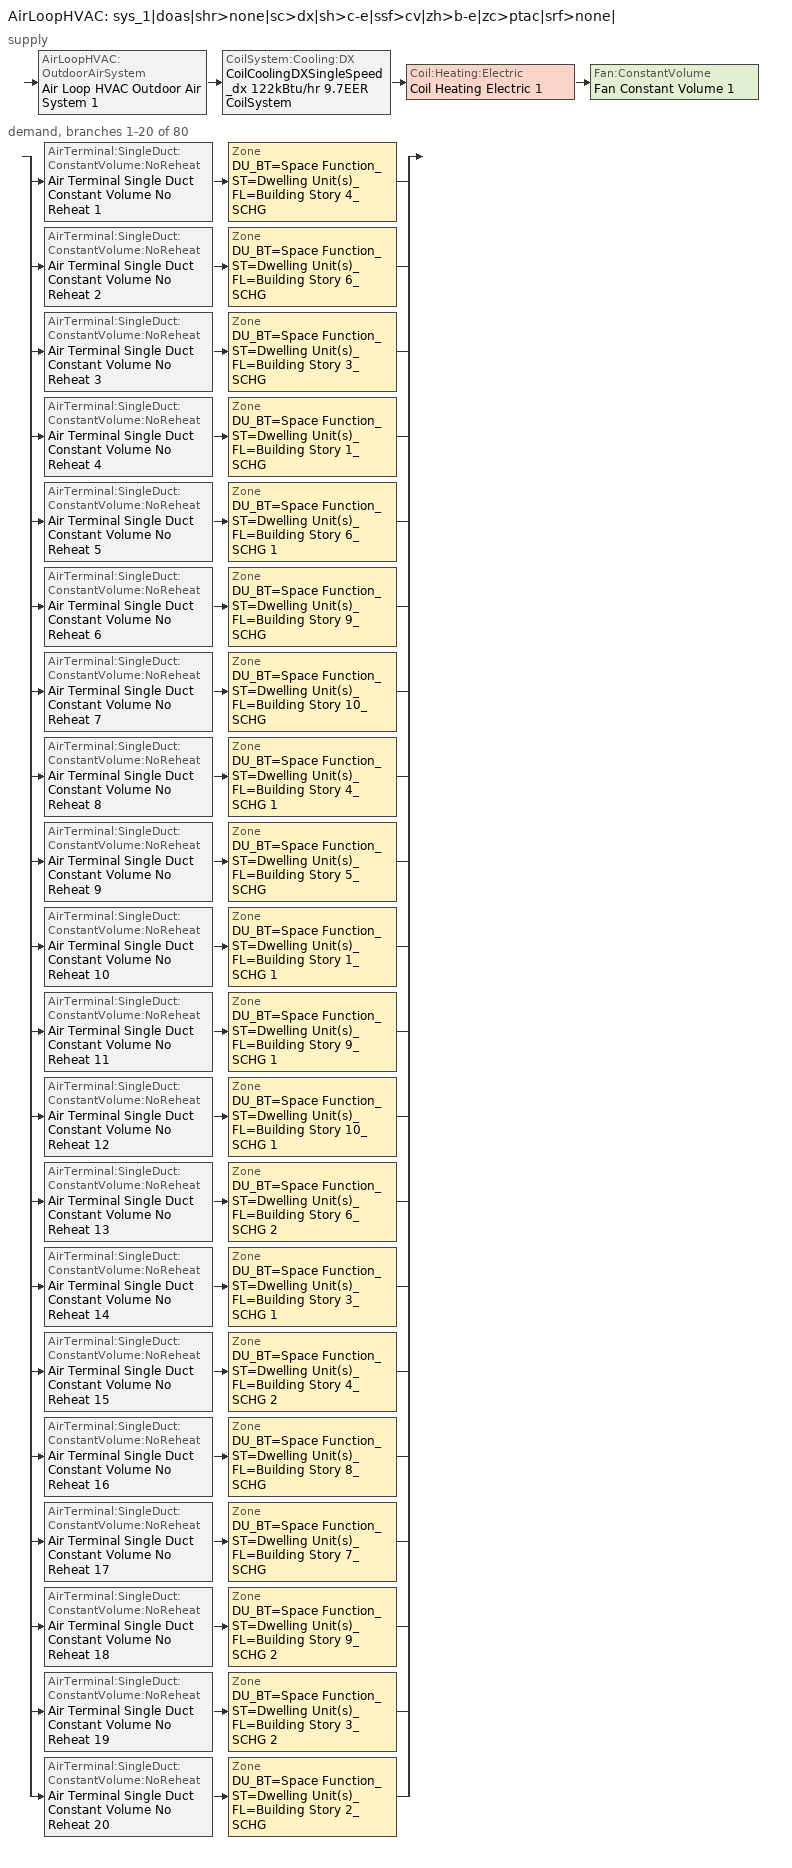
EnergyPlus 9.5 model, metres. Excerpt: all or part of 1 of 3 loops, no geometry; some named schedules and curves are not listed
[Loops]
AirLoopHVAC 'sys_1|doas|shr>none|sc>dx|sh>c-e|ssf>cv|zh>b-e|zc>ptac|srf>none|'
 supply: AirLoopHVAC:OutdoorAirSystem 'Air Loop HVAC Outdoor Air System 1' > CoilSystem:Cooling:DX 'CoilCoolingDXSingleSpeed_dx 122kBtu/hr 9.7EER CoilSystem' > Coil:Heating:Electric 'Coil Heating Electric 1' > Fan:ConstantVolume 'Fan Constant Volume 1'
 demand, branches 1-20 of 80: split
  | AirTerminal:SingleDuct:ConstantVolume:NoReheat 'Air Terminal Single Duct Constant Volume No Reheat 1' > Zone 'DU_BT=Space Function_ST=Dwelling Unit(s)_FL=Building Story 4_SCHG'
  | AirTerminal:SingleDuct:ConstantVolume:NoReheat 'Air Terminal Single Duct Constant Volume No Reheat 2' > Zone 'DU_BT=Space Function_ST=Dwelling Unit(s)_FL=Building Story 6_SCHG'
  | AirTerminal:SingleDuct:ConstantVolume:NoReheat 'Air Terminal Single Duct Constant Volume No Reheat 3' > Zone 'DU_BT=Space Function_ST=Dwelling Unit(s)_FL=Building Story 3_SCHG'
  | AirTerminal:SingleDuct:ConstantVolume:NoReheat 'Air Terminal Single Duct Constant Volume No Reheat 4' > Zone 'DU_BT=Space Function_ST=Dwelling Unit(s)_FL=Building Story 1_SCHG'
  | AirTerminal:SingleDuct:ConstantVolume:NoReheat 'Air Terminal Single Duct Constant Volume No Reheat 5' > Zone 'DU_BT=Space Function_ST=Dwelling Unit(s)_FL=Building Story 6_SCHG 1'
  | AirTerminal:SingleDuct:ConstantVolume:NoReheat 'Air Terminal Single Duct Constant Volume No Reheat 6' > Zone 'DU_BT=Space Function_ST=Dwelling Unit(s)_FL=Building Story 9_SCHG'
  | AirTerminal:SingleDuct:ConstantVolume:NoReheat 'Air Terminal Single Duct Constant Volume No Reheat 7' > Zone 'DU_BT=Space Function_ST=Dwelling Unit(s)_FL=Building Story 10_SCHG'
  | AirTerminal:SingleDuct:ConstantVolume:NoReheat 'Air Terminal Single Duct Constant Volume No Reheat 8' > Zone 'DU_BT=Space Function_ST=Dwelling Unit(s)_FL=Building Story 4_SCHG 1'
  | AirTerminal:SingleDuct:ConstantVolume:NoReheat 'Air Terminal Single Duct Constant Volume No Reheat 9' > Zone 'DU_BT=Space Function_ST=Dwelling Unit(s)_FL=Building Story 5_SCHG'
  | AirTerminal:SingleDuct:ConstantVolume:NoReheat 'Air Terminal Single Duct Constant Volume No Reheat 10' > Zone 'DU_BT=Space Function_ST=Dwelling Unit(s)_FL=Building Story 1_SCHG 1'
  | AirTerminal:SingleDuct:ConstantVolume:NoReheat 'Air Terminal Single Duct Constant Volume No Reheat 11' > Zone 'DU_BT=Space Function_ST=Dwelling Unit(s)_FL=Building Story 9_SCHG 1'
  | AirTerminal:SingleDuct:ConstantVolume:NoReheat 'Air Terminal Single Duct Constant Volume No Reheat 12' > Zone 'DU_BT=Space Function_ST=Dwelling Unit(s)_FL=Building Story 10_SCHG 1'
  | AirTerminal:SingleDuct:ConstantVolume:NoReheat 'Air Terminal Single Duct Constant Volume No Reheat 13' > Zone 'DU_BT=Space Function_ST=Dwelling Unit(s)_FL=Building Story 6_SCHG 2'
  | AirTerminal:SingleDuct:ConstantVolume:NoReheat 'Air Terminal Single Duct Constant Volume No Reheat 14' > Zone 'DU_BT=Space Function_ST=Dwelling Unit(s)_FL=Building Story 3_SCHG 1'
  | AirTerminal:SingleDuct:ConstantVolume:NoReheat 'Air Terminal Single Duct Constant Volume No Reheat 15' > Zone 'DU_BT=Space Function_ST=Dwelling Unit(s)_FL=Building Story 4_SCHG 2'
  | AirTerminal:SingleDuct:ConstantVolume:NoReheat 'Air Terminal Single Duct Constant Volume No Reheat 16' > Zone 'DU_BT=Space Function_ST=Dwelling Unit(s)_FL=Building Story 8_SCHG'
  | AirTerminal:SingleDuct:ConstantVolume:NoReheat 'Air Terminal Single Duct Constant Volume No Reheat 17' > Zone 'DU_BT=Space Function_ST=Dwelling Unit(s)_FL=Building Story 7_SCHG'
  | AirTerminal:SingleDuct:ConstantVolume:NoReheat 'Air Terminal Single Duct Constant Volume No Reheat 18' > Zone 'DU_BT=Space Function_ST=Dwelling Unit(s)_FL=Building Story 9_SCHG 2'
  | AirTerminal:SingleDuct:ConstantVolume:NoReheat 'Air Terminal Single Duct Constant Volume No Reheat 19' > Zone 'DU_BT=Space Function_ST=Dwelling Unit(s)_FL=Building Story 3_SCHG 2'
  | AirTerminal:SingleDuct:ConstantVolume:NoReheat 'Air Terminal Single Duct Constant Volume No Reheat 20' > Zone 'DU_BT=Space Function_ST=Dwelling Unit(s)_FL=Building Story 2_SCHG'
[ZoneControl:Thermostat] Temperature Difference Between Cutout And Setpoint {deltaC}=0
Name | Zone or ZoneList | Control Type Schedule | Control 1
DU_BT=Space Function_ST=Dwelling Unit(s)_FL=Building Story 10_SCHG Thermostat | DU_BT=Space Function_ST=Dwelling Unit(s)_FL=Building Story 10_SCHG | DU_BT=Space Function_ST=Dwelling Unit(s)_FL=Building Story 10_SCHG Thermostat Schedule | Space Function Dwelling Unit(s) Thermostat 165
DU_BT=Space Function_ST=Dwelling Unit(s)_FL=Building Story 10_SCHG 1 Thermostat | DU_BT=Space Function_ST=Dwelling Unit(s)_FL=Building Story 10_SCHG 1 | DU_BT=Space Function_ST=Dwelling Unit(s)_FL=Building Story 10_SCHG 1 Thermostat Schedule | Space Function Dwelling Unit(s) Thermostat 170
DU_BT=Space Function_ST=Dwelling Unit(s)_FL=Building Story 1_SCHG Thermostat | DU_BT=Space Function_ST=Dwelling Unit(s)_FL=Building Story 1_SCHG | DU_BT=Space Function_ST=Dwelling Unit(s)_FL=Building Story 1_SCHG Thermostat Schedule | Space Function Dwelling Unit(s) Thermostat 162
DU_BT=Space Function_ST=Dwelling Unit(s)_FL=Building Story 1_SCHG 1 Thermostat | DU_BT=Space Function_ST=Dwelling Unit(s)_FL=Building Story 1_SCHG 1 | DU_BT=Space Function_ST=Dwelling Unit(s)_FL=Building Story 1_SCHG 1 Thermostat Schedule | Space Function Dwelling Unit(s) Thermostat 168
DU_BT=Space Function_ST=Dwelling Unit(s)_FL=Building Story 2_SCHG Thermostat | DU_BT=Space Function_ST=Dwelling Unit(s)_FL=Building Story 2_SCHG | DU_BT=Space Function_ST=Dwelling Unit(s)_FL=Building Story 2_SCHG Thermostat Schedule | Space Function Dwelling Unit(s) Thermostat 178
DU_BT=Space Function_ST=Dwelling Unit(s)_FL=Building Story 3_SCHG Thermostat | DU_BT=Space Function_ST=Dwelling Unit(s)_FL=Building Story 3_SCHG | DU_BT=Space Function_ST=Dwelling Unit(s)_FL=Building Story 3_SCHG Thermostat Schedule | Space Function Dwelling Unit(s) Thermostat 161
DU_BT=Space Function_ST=Dwelling Unit(s)_FL=Building Story 3_SCHG 1 Thermostat | DU_BT=Space Function_ST=Dwelling Unit(s)_FL=Building Story 3_SCHG 1 | DU_BT=Space Function_ST=Dwelling Unit(s)_FL=Building Story 3_SCHG 1 Thermostat Schedule | Space Function Dwelling Unit(s) Thermostat 172
DU_BT=Space Function_ST=Dwelling Unit(s)_FL=Building Story 3_SCHG 2 Thermostat | DU_BT=Space Function_ST=Dwelling Unit(s)_FL=Building Story 3_SCHG 2 | DU_BT=Space Function_ST=Dwelling Unit(s)_FL=Building Story 3_SCHG 2 Thermostat Schedule | Space Function Dwelling Unit(s) Thermostat 177
DU_BT=Space Function_ST=Dwelling Unit(s)_FL=Building Story 4_SCHG Thermostat | DU_BT=Space Function_ST=Dwelling Unit(s)_FL=Building Story 4_SCHG | DU_BT=Space Function_ST=Dwelling Unit(s)_FL=Building Story 4_SCHG Thermostat Schedule | Space Function Dwelling Unit(s) Thermostat 159
DU_BT=Space Function_ST=Dwelling Unit(s)_FL=Building Story 4_SCHG 1 Thermostat | DU_BT=Space Function_ST=Dwelling Unit(s)_FL=Building Story 4_SCHG 1 | DU_BT=Space Function_ST=Dwelling Unit(s)_FL=Building Story 4_SCHG 1 Thermostat Schedule | Space Function Dwelling Unit(s) Thermostat 166
DU_BT=Space Function_ST=Dwelling Unit(s)_FL=Building Story 4_SCHG 2 Thermostat | DU_BT=Space Function_ST=Dwelling Unit(s)_FL=Building Story 4_SCHG 2 | DU_BT=Space Function_ST=Dwelling Unit(s)_FL=Building Story 4_SCHG 2 Thermostat Schedule | Space Function Dwelling Unit(s) Thermostat 173
DU_BT=Space Function_ST=Dwelling Unit(s)_FL=Building Story 5_SCHG Thermostat | DU_BT=Space Function_ST=Dwelling Unit(s)_FL=Building Story 5_SCHG | DU_BT=Space Function_ST=Dwelling Unit(s)_FL=Building Story 5_SCHG Thermostat Schedule | Space Function Dwelling Unit(s) Thermostat 167
DU_BT=Space Function_ST=Dwelling Unit(s)_FL=Building Story 6_SCHG Thermostat | DU_BT=Space Function_ST=Dwelling Unit(s)_FL=Building Story 6_SCHG | DU_BT=Space Function_ST=Dwelling Unit(s)_FL=Building Story 6_SCHG Thermostat Schedule | Space Function Dwelling Unit(s) Thermostat 160
DU_BT=Space Function_ST=Dwelling Unit(s)_FL=Building Story 6_SCHG 1 Thermostat | DU_BT=Space Function_ST=Dwelling Unit(s)_FL=Building Story 6_SCHG 1 | DU_BT=Space Function_ST=Dwelling Unit(s)_FL=Building Story 6_SCHG 1 Thermostat Schedule | Space Function Dwelling Unit(s) Thermostat 163
DU_BT=Space Function_ST=Dwelling Unit(s)_FL=Building Story 6_SCHG 2 Thermostat | DU_BT=Space Function_ST=Dwelling Unit(s)_FL=Building Story 6_SCHG 2 | DU_BT=Space Function_ST=Dwelling Unit(s)_FL=Building Story 6_SCHG 2 Thermostat Schedule | Space Function Dwelling Unit(s) Thermostat 171
DU_BT=Space Function_ST=Dwelling Unit(s)_FL=Building Story 7_SCHG Thermostat | DU_BT=Space Function_ST=Dwelling Unit(s)_FL=Building Story 7_SCHG | DU_BT=Space Function_ST=Dwelling Unit(s)_FL=Building Story 7_SCHG Thermostat Schedule | Space Function Dwelling Unit(s) Thermostat 175
DU_BT=Space Function_ST=Dwelling Unit(s)_FL=Building Story 8_SCHG Thermostat | DU_BT=Space Function_ST=Dwelling Unit(s)_FL=Building Story 8_SCHG | DU_BT=Space Function_ST=Dwelling Unit(s)_FL=Building Story 8_SCHG Thermostat Schedule | Space Function Dwelling Unit(s) Thermostat 174
DU_BT=Space Function_ST=Dwelling Unit(s)_FL=Building Story 9_SCHG Thermostat | DU_BT=Space Function_ST=Dwelling Unit(s)_FL=Building Story 9_SCHG | DU_BT=Space Function_ST=Dwelling Unit(s)_FL=Building Story 9_SCHG Thermostat Schedule | Space Function Dwelling Unit(s) Thermostat 164
DU_BT=Space Function_ST=Dwelling Unit(s)_FL=Building Story 9_SCHG 1 Thermostat | DU_BT=Space Function_ST=Dwelling Unit(s)_FL=Building Story 9_SCHG 1 | DU_BT=Space Function_ST=Dwelling Unit(s)_FL=Building Story 9_SCHG 1 Thermostat Schedule | Space Function Dwelling Unit(s) Thermostat 169
DU_BT=Space Function_ST=Dwelling Unit(s)_FL=Building Story 9_SCHG 2 Thermostat | DU_BT=Space Function_ST=Dwelling Unit(s)_FL=Building Story 9_SCHG 2 | DU_BT=Space Function_ST=Dwelling Unit(s)_FL=Building Story 9_SCHG 2 Thermostat Schedule | Space Function Dwelling Unit(s) Thermostat 176
[ThermostatSetpoint:DualSetpoint] Heating Setpoint Temperature Schedule=NECB-G-Thermostat Setpoint-Heating; Cooling Setpoint Temperature Schedule=NECB-G-Thermostat Setpoint-Cooling
Space Function Dwelling Unit(s) Thermostat 165; Space Function Dwelling Unit(s) Thermostat 170; Space Function Dwelling Unit(s) Thermostat 162; Space Function Dwelling Unit(s) Thermostat 168; Space Function Dwelling Unit(s) Thermostat 178; Space Function Dwelling Unit(s) Thermostat 161; Space Function Dwelling Unit(s) Thermostat 172; Space Function Dwelling Unit(s) Thermostat 177; Space Function Dwelling Unit(s) Thermostat 159; Space Function Dwelling Unit(s) Thermostat 166; Space Function Dwelling Unit(s) Thermostat 173; Space Function Dwelling Unit(s) Thermostat 167; Space Function Dwelling Unit(s) Thermostat 160; Space Function Dwelling Unit(s) Thermostat 163; Space Function Dwelling Unit(s) Thermostat 171; Space Function Dwelling Unit(s) Thermostat 175; Space Function Dwelling Unit(s) Thermostat 174; Space Function Dwelling Unit(s) Thermostat 164; Space Function Dwelling Unit(s) Thermostat 169; Space Function Dwelling Unit(s) Thermostat 176
[ZoneHVAC:PackagedTerminalAirConditioner] Availability Schedule=Always On Discrete; Cooling Supply Air Flow Rate {m3/s}=Autosize; Heating Supply Air Flow Rate {m3/s}=Autosize; No Load Supply Air Flow Rate {m3/s}=Autosize; Cooling Outdoor Air Flow Rate {m3/s}=1e-05; Heating Outdoor Air Flow Rate {m3/s}=1e-05; No Load Outdoor Air Flow Rate {m3/s}=1e-05; Fan Placement=DrawThrough
Name | Supply Air Fan | Heating Coil | Cooling Coil
DU_BT=Space Function_ST=Dwelling Unit(s)_FL=Building Story 10_SCHG PTAC | Fan Constant Volume 8 | Coil Heating Electric 8 | Coil Cooling DX Single Speed 7 23kBtu/hr 9.3EER
DU_BT=Space Function_ST=Dwelling Unit(s)_FL=Building Story 10_SCHG 1 PTAC | Fan Constant Volume 13 | Coil Heating Electric 13 | Coil Cooling DX Single Speed 12 21kBtu/hr 9.3EER
DU_BT=Space Function_ST=Dwelling Unit(s)_FL=Building Story 1_SCHG PTAC | Fan Constant Volume 5 | Coil Heating Electric 5 | Coil Cooling DX Single Speed 4 7kBtu/hr 11.0EER
DU_BT=Space Function_ST=Dwelling Unit(s)_FL=Building Story 1_SCHG 1 PTAC | Fan Constant Volume 11 | Coil Heating Electric 11 | Coil Cooling DX Single Speed 10 6kBtu/hr 11.0EER
DU_BT=Space Function_ST=Dwelling Unit(s)_FL=Building Story 2_SCHG PTAC | Fan Constant Volume 21 | Coil Heating Electric 21 | Coil Cooling DX Single Speed 20 6kBtu/hr 11.0EER
DU_BT=Space Function_ST=Dwelling Unit(s)_FL=Building Story 3_SCHG PTAC | Fan Constant Volume 4 | Coil Heating Electric 4 | Coil Cooling DX Single Speed 3 17kBtu/hr 9.3EER
DU_BT=Space Function_ST=Dwelling Unit(s)_FL=Building Story 3_SCHG 1 PTAC | Fan Constant Volume 15 | Coil Heating Electric 15 | Coil Cooling DX Single Speed 14 7kBtu/hr 11.0EER
DU_BT=Space Function_ST=Dwelling Unit(s)_FL=Building Story 3_SCHG 2 PTAC | Fan Constant Volume 20 | Coil Heating Electric 20 | Coil Cooling DX Single Speed 19 14kBtu/hr 9.4EER
DU_BT=Space Function_ST=Dwelling Unit(s)_FL=Building Story 4_SCHG PTAC | Fan Constant Volume 2 | Coil Heating Electric 2 | Coil Cooling DX Single Speed 1 16kBtu/hr 9.3EER
DU_BT=Space Function_ST=Dwelling Unit(s)_FL=Building Story 4_SCHG 1 PTAC | Fan Constant Volume 9 | Coil Heating Electric 9 | Coil Cooling DX Single Speed 8 7kBtu/hr 11.0EER
DU_BT=Space Function_ST=Dwelling Unit(s)_FL=Building Story 4_SCHG 2 PTAC | Fan Constant Volume 16 | Coil Heating Electric 16 | Coil Cooling DX Single Speed 15 12kBtu/hr 9.9EER
DU_BT=Space Function_ST=Dwelling Unit(s)_FL=Building Story 5_SCHG PTAC | Fan Constant Volume 10 | Coil Heating Electric 10 | Coil Cooling DX Single Speed 9 7kBtu/hr 11.0EER
DU_BT=Space Function_ST=Dwelling Unit(s)_FL=Building Story 6_SCHG PTAC | Fan Constant Volume 3 | Coil Heating Electric 3 | Coil Cooling DX Single Speed 2 17kBtu/hr 9.3EER
DU_BT=Space Function_ST=Dwelling Unit(s)_FL=Building Story 6_SCHG 1 PTAC | Fan Constant Volume 6 | Coil Heating Electric 6 | Coil Cooling DX Single Speed 5 15kBtu/hr 9.4EER
DU_BT=Space Function_ST=Dwelling Unit(s)_FL=Building Story 6_SCHG 2 PTAC | Fan Constant Volume 14 | Coil Heating Electric 14 | Coil Cooling DX Single Speed 13 12kBtu/hr 9.9EER
DU_BT=Space Function_ST=Dwelling Unit(s)_FL=Building Story 7_SCHG PTAC | Fan Constant Volume 18 | Coil Heating Electric 18 | Coil Cooling DX Single Speed 17 12kBtu/hr 9.9EER
DU_BT=Space Function_ST=Dwelling Unit(s)_FL=Building Story 8_SCHG PTAC | Fan Constant Volume 17 | Coil Heating Electric 17 | Coil Cooling DX Single Speed 16 7kBtu/hr 11.0EER
DU_BT=Space Function_ST=Dwelling Unit(s)_FL=Building Story 9_SCHG PTAC | Fan Constant Volume 7 | Coil Heating Electric 7 | Coil Cooling DX Single Speed 6 19kBtu/hr 9.3EER
DU_BT=Space Function_ST=Dwelling Unit(s)_FL=Building Story 9_SCHG 1 PTAC | Fan Constant Volume 12 | Coil Heating Electric 12 | Coil Cooling DX Single Speed 11 12kBtu/hr 9.8EER
DU_BT=Space Function_ST=Dwelling Unit(s)_FL=Building Story 9_SCHG 2 PTAC | Fan Constant Volume 19 | Coil Heating Electric 19 | Coil Cooling DX Single Speed 18 17kBtu/hr 9.3EER
[Fan:ConstantVolume] Fan Total Efficiency=0.39975; Pressure Rise {Pa}=640; Maximum Flow Rate {m3/s}=AutoSize; Motor Efficiency=0.615; Motor In Airstream Fraction=1
Name | Availability Schedule
Fan Constant Volume 8; Fan Constant Volume 13; Fan Constant Volume 5; Fan Constant Volume 11; Fan Constant Volume 21; Fan Constant Volume 4; Fan Constant Volume 15; Fan Constant Volume 20; Fan Constant Volume 2; Fan Constant Volume 9; Fan Constant Volume 16; Fan Constant Volume 10; Fan Constant Volume 3; Fan Constant Volume 6; Fan Constant Volume 14; Fan Constant Volume 18; Fan Constant Volume 17; Fan Constant Volume 7; Fan Constant Volume 12; Fan Constant Volume 19 | Always On Discrete
Fan Constant Volume 1 | sys_1|doas|shr>none|sc>dx|sh>c-e|ssf>cv|zh>b-e|zc>ptac|srf>none| Occ Sch
[Coil:Heating:Electric] Efficiency=1; Nominal Capacity {W}=Autosize
Name | Availability Schedule
Coil Heating Electric 8; Coil Heating Electric 13; Coil Heating Electric 5; Coil Heating Electric 11; Coil Heating Electric 21; Coil Heating Electric 4; Coil Heating Electric 15; Coil Heating Electric 20; Coil Heating Electric 2; Coil Heating Electric 9; Coil Heating Electric 16; Coil Heating Electric 10; Coil Heating Electric 3; Coil Heating Electric 6; Coil Heating Electric 14; Coil Heating Electric 18; Coil Heating Electric 17; Coil Heating Electric 7; Coil Heating Electric 12; Coil Heating Electric 19 | ON_OFF_ALWAYS_OFF
Coil Heating Electric 1 | Always On Discrete
[Coil:Cooling:DX:SingleSpeed] Availability Schedule=Always On Discrete; Gross Rated Total Cooling Capacity {W}=Autosize; Gross Rated Sensible Heat Ratio=Autosize; Rated Air Flow Rate {m3/s}=Autosize; Rated Evaporator Fan Power Per Volume Flow Rate {W/(m3/s)}=773.3; Total Cooling Capacity Function of Temperature Curve=DXCOOL-NECB2011-REF-CAPFT; Total Cooling Capacity Function of Flow Fraction Curve=DXCOOL-NECB2011-REF-CAPFFLOW; Energy Input Ratio Function of Temperature Curve=DXCOOL-NECB2011-REF-COOLEIRFT; Energy Input Ratio Function of Flow Fraction Curve=DXCOOL-NECB2011-REF-COOLEIRFFLOW; Part Load Fraction Correlation Curve=DXCOOL-NECB2011-REF-COOLPLFFPLR; Minimum Outdoor Dry-Bulb Temperature for Compressor Operation {C}=-25; Condenser Type=AirCooled; Evaporative Condenser Effectiveness=0; Evaporative Condenser Air Flow Rate {m3/s}=Autosize; Evaporative Condenser Pump Rated Power Consumption {W}=Autosize; Crankcase Heater Capacity {W}=0; Maximum Outdoor Dry-Bulb Temperature for Crankcase Heater Operation {C}=0; Basin Heater Capacity {W/K}=0; Basin Heater Setpoint Temperature {C}=10
Name | Gross Rated Cooling COP {W/W}
Coil Cooling DX Single Speed 7 23kBtu/hr 9.3EER; Coil Cooling DX Single Speed 12 21kBtu/hr 9.3EER; Coil Cooling DX Single Speed 3 17kBtu/hr 9.3EER; Coil Cooling DX Single Speed 1 16kBtu/hr 9.3EER; Coil Cooling DX Single Speed 2 17kBtu/hr 9.3EER; Coil Cooling DX Single Speed 6 19kBtu/hr 9.3EER; Coil Cooling DX Single Speed 18 17kBtu/hr 9.3EER | 3.23448
Coil Cooling DX Single Speed 4 7kBtu/hr 11.0EER; Coil Cooling DX Single Speed 10 6kBtu/hr 11.0EER; Coil Cooling DX Single Speed 20 6kBtu/hr 11.0EER | 3.80183
Coil Cooling DX Single Speed 14 7kBtu/hr 11.0EER | 3.79572
Coil Cooling DX Single Speed 19 14kBtu/hr 9.4EER | 3.27126
Coil Cooling DX Single Speed 8 7kBtu/hr 11.0EER | 3.7984
Coil Cooling DX Single Speed 15 12kBtu/hr 9.9EER | 3.42115
Coil Cooling DX Single Speed 9 7kBtu/hr 11.0EER | 3.78297
Coil Cooling DX Single Speed 5 15kBtu/hr 9.4EER | 3.2557
Coil Cooling DX Single Speed 13 12kBtu/hr 9.9EER | 3.43541
Coil Cooling DX Single Speed 17 12kBtu/hr 9.9EER | 3.42062
Coil Cooling DX Single Speed 16 7kBtu/hr 11.0EER | 3.78621
Coil Cooling DX Single Speed 11 12kBtu/hr 9.8EER | 3.41385
CoilCoolingDXSingleSpeed_dx 122kBtu/hr 9.7EER | 3.36599
[ZoneHVAC:Baseboard:Convective:Electric] Availability Schedule=Always On Discrete; Heating Design Capacity {W}=Autosize; Efficiency=1
Zone HVAC Baseboard Convective Electric 7; Zone HVAC Baseboard Convective Electric 12; Zone HVAC Baseboard Convective Electric 4; Zone HVAC Baseboard Convective Electric 10; Zone HVAC Baseboard Convective Electric 20; Zone HVAC Baseboard Convective Electric 3; Zone HVAC Baseboard Convective Electric 14; Zone HVAC Baseboard Convective Electric 19; Zone HVAC Baseboard Convective Electric 1; Zone HVAC Baseboard Convective Electric 8; Zone HVAC Baseboard Convective Electric 15; Zone HVAC Baseboard Convective Electric 9; Zone HVAC Baseboard Convective Electric 2; Zone HVAC Baseboard Convective Electric 5; Zone HVAC Baseboard Convective Electric 13; Zone HVAC Baseboard Convective Electric 17; Zone HVAC Baseboard Convective Electric 16; Zone HVAC Baseboard Convective Electric 6; Zone HVAC Baseboard Convective Electric 11; Zone HVAC Baseboard Convective Electric 18
[AirTerminal:SingleDuct:ConstantVolume:NoReheat] Availability Schedule=Always On Discrete; Maximum Air Flow Rate {m3/s}=AutoSize
Air Terminal Single Duct Constant Volume No Reheat 7; Air Terminal Single Duct Constant Volume No Reheat 12; Air Terminal Single Duct Constant Volume No Reheat 4; Air Terminal Single Duct Constant Volume No Reheat 10; Air Terminal Single Duct Constant Volume No Reheat 20; Air Terminal Single Duct Constant Volume No Reheat 3; Air Terminal Single Duct Constant Volume No Reheat 14; Air Terminal Single Duct Constant Volume No Reheat 19; Air Terminal Single Duct Constant Volume No Reheat 1; Air Terminal Single Duct Constant Volume No Reheat 8; Air Terminal Single Duct Constant Volume No Reheat 15; Air Terminal Single Duct Constant Volume No Reheat 9; Air Terminal Single Duct Constant Volume No Reheat 2; Air Terminal Single Duct Constant Volume No Reheat 5; Air Terminal Single Duct Constant Volume No Reheat 13; Air Terminal Single Duct Constant Volume No Reheat 17; Air Terminal Single Duct Constant Volume No Reheat 16; Air Terminal Single Duct Constant Volume No Reheat 6; Air Terminal Single Duct Constant Volume No Reheat 11; Air Terminal Single Duct Constant Volume No Reheat 18
[Zone equipment]
DU_BT=Space Function_ST=Dwelling Unit(s)_FL=Building Story 10_SCHG: DU_BT=Space Function_ST=Dwelling Unit(s)_FL=Building Story 10_SCHG PTAC, Zone HVAC Baseboard Convective Electric 7, Air Terminal Single Duct Constant Volume No Reheat 7
DU_BT=Space Function_ST=Dwelling Unit(s)_FL=Building Story 10_SCHG 1: DU_BT=Space Function_ST=Dwelling Unit(s)_FL=Building Story 10_SCHG 1 PTAC, Zone HVAC Baseboard Convective Electric 12, Air Terminal Single Duct Constant Volume No Reheat 12
DU_BT=Space Function_ST=Dwelling Unit(s)_FL=Building Story 1_SCHG: DU_BT=Space Function_ST=Dwelling Unit(s)_FL=Building Story 1_SCHG PTAC, Zone HVAC Baseboard Convective Electric 4, Air Terminal Single Duct Constant Volume No Reheat 4
DU_BT=Space Function_ST=Dwelling Unit(s)_FL=Building Story 1_SCHG 1: DU_BT=Space Function_ST=Dwelling Unit(s)_FL=Building Story 1_SCHG 1 PTAC, Zone HVAC Baseboard Convective Electric 10, Air Terminal Single Duct Constant Volume No Reheat 10
DU_BT=Space Function_ST=Dwelling Unit(s)_FL=Building Story 2_SCHG: DU_BT=Space Function_ST=Dwelling Unit(s)_FL=Building Story 2_SCHG PTAC, Zone HVAC Baseboard Convective Electric 20, Air Terminal Single Duct Constant Volume No Reheat 20
DU_BT=Space Function_ST=Dwelling Unit(s)_FL=Building Story 3_SCHG: DU_BT=Space Function_ST=Dwelling Unit(s)_FL=Building Story 3_SCHG PTAC, Zone HVAC Baseboard Convective Electric 3, Air Terminal Single Duct Constant Volume No Reheat 3
DU_BT=Space Function_ST=Dwelling Unit(s)_FL=Building Story 3_SCHG 1: DU_BT=Space Function_ST=Dwelling Unit(s)_FL=Building Story 3_SCHG 1 PTAC, Zone HVAC Baseboard Convective Electric 14, Air Terminal Single Duct Constant Volume No Reheat 14
DU_BT=Space Function_ST=Dwelling Unit(s)_FL=Building Story 3_SCHG 2: DU_BT=Space Function_ST=Dwelling Unit(s)_FL=Building Story 3_SCHG 2 PTAC, Zone HVAC Baseboard Convective Electric 19, Air Terminal Single Duct Constant Volume No Reheat 19
DU_BT=Space Function_ST=Dwelling Unit(s)_FL=Building Story 4_SCHG: DU_BT=Space Function_ST=Dwelling Unit(s)_FL=Building Story 4_SCHG PTAC, Zone HVAC Baseboard Convective Electric 1, Air Terminal Single Duct Constant Volume No Reheat 1
DU_BT=Space Function_ST=Dwelling Unit(s)_FL=Building Story 4_SCHG 1: DU_BT=Space Function_ST=Dwelling Unit(s)_FL=Building Story 4_SCHG 1 PTAC, Zone HVAC Baseboard Convective Electric 8, Air Terminal Single Duct Constant Volume No Reheat 8
DU_BT=Space Function_ST=Dwelling Unit(s)_FL=Building Story 4_SCHG 2: DU_BT=Space Function_ST=Dwelling Unit(s)_FL=Building Story 4_SCHG 2 PTAC, Zone HVAC Baseboard Convective Electric 15, Air Terminal Single Duct Constant Volume No Reheat 15
DU_BT=Space Function_ST=Dwelling Unit(s)_FL=Building Story 5_SCHG: DU_BT=Space Function_ST=Dwelling Unit(s)_FL=Building Story 5_SCHG PTAC, Zone HVAC Baseboard Convective Electric 9, Air Terminal Single Duct Constant Volume No Reheat 9
DU_BT=Space Function_ST=Dwelling Unit(s)_FL=Building Story 6_SCHG: DU_BT=Space Function_ST=Dwelling Unit(s)_FL=Building Story 6_SCHG PTAC, Zone HVAC Baseboard Convective Electric 2, Air Terminal Single Duct Constant Volume No Reheat 2
DU_BT=Space Function_ST=Dwelling Unit(s)_FL=Building Story 6_SCHG 1: DU_BT=Space Function_ST=Dwelling Unit(s)_FL=Building Story 6_SCHG 1 PTAC, Zone HVAC Baseboard Convective Electric 5, Air Terminal Single Duct Constant Volume No Reheat 5
DU_BT=Space Function_ST=Dwelling Unit(s)_FL=Building Story 6_SCHG 2: DU_BT=Space Function_ST=Dwelling Unit(s)_FL=Building Story 6_SCHG 2 PTAC, Zone HVAC Baseboard Convective Electric 13, Air Terminal Single Duct Constant Volume No Reheat 13
DU_BT=Space Function_ST=Dwelling Unit(s)_FL=Building Story 7_SCHG: DU_BT=Space Function_ST=Dwelling Unit(s)_FL=Building Story 7_SCHG PTAC, Zone HVAC Baseboard Convective Electric 17, Air Terminal Single Duct Constant Volume No Reheat 17
DU_BT=Space Function_ST=Dwelling Unit(s)_FL=Building Story 8_SCHG: DU_BT=Space Function_ST=Dwelling Unit(s)_FL=Building Story 8_SCHG PTAC, Zone HVAC Baseboard Convective Electric 16, Air Terminal Single Duct Constant Volume No Reheat 16
DU_BT=Space Function_ST=Dwelling Unit(s)_FL=Building Story 9_SCHG: DU_BT=Space Function_ST=Dwelling Unit(s)_FL=Building Story 9_SCHG PTAC, Zone HVAC Baseboard Convective Electric 6, Air Terminal Single Duct Constant Volume No Reheat 6
DU_BT=Space Function_ST=Dwelling Unit(s)_FL=Building Story 9_SCHG 1: DU_BT=Space Function_ST=Dwelling Unit(s)_FL=Building Story 9_SCHG 1 PTAC, Zone HVAC Baseboard Convective Electric 11, Air Terminal Single Duct Constant Volume No Reheat 11
DU_BT=Space Function_ST=Dwelling Unit(s)_FL=Building Story 9_SCHG 2: DU_BT=Space Function_ST=Dwelling Unit(s)_FL=Building Story 9_SCHG 2 PTAC, Zone HVAC Baseboard Convective Electric 18, Air Terminal Single Duct Constant Volume No Reheat 18
[Sizing:Zone] Zone Cooling Design Supply Air Temperature Input Method=TemperatureDifference; Zone Cooling Design Supply Air Temperature {C}=14; Zone Cooling Design Supply Air Temperature Difference {deltaC}=11; Zone Heating Design Supply Air Temperature Input Method=TemperatureDifference; Zone Heating Design Supply Air Temperature {C}=40; Zone Heating Design Supply Air Temperature Difference {deltaC}=21; Zone Cooling Design Supply Air Humidity Ratio {kgWater/kgDryAir}=0.0085; Zone Heating Design Supply Air Humidity Ratio {kgWater/kgDryAir}=0.008; Design Specification Outdoor Air Object=Space Function Dwelling Unit(s) Ventilation; Zone Heating Sizing Factor=1.3; Zone Cooling Sizing Factor=1.1; Cooling Design Air Flow Method=DesignDay; Cooling Design Air Flow Rate {m3/s}=0; Cooling Minimum Air Flow per Zone Floor Area {m3/s-m2}=0.000762; Cooling Minimum Air Flow {m3/s}=0; Cooling Minimum Air Flow Fraction=0; Heating Design Air Flow Method=DesignDay; Heating Design Air Flow Rate {m3/s}=0; Heating Maximum Air Flow per Zone Floor Area {m3/s-m2}=0.002032; Heating Maximum Air Flow {m3/s}=0.141576; Heating Maximum Air Flow Fraction=0.3; Account for Dedicated Outdoor Air System=No
DU_BT=Space Function_ST=Dwelling Unit(s)_FL=Building Story 10_SCHG; DU_BT=Space Function_ST=Dwelling Unit(s)_FL=Building Story 10_SCHG 1; DU_BT=Space Function_ST=Dwelling Unit(s)_FL=Building Story 1_SCHG; DU_BT=Space Function_ST=Dwelling Unit(s)_FL=Building Story 1_SCHG 1; DU_BT=Space Function_ST=Dwelling Unit(s)_FL=Building Story 2_SCHG; DU_BT=Space Function_ST=Dwelling Unit(s)_FL=Building Story 3_SCHG; DU_BT=Space Function_ST=Dwelling Unit(s)_FL=Building Story 3_SCHG 1; DU_BT=Space Function_ST=Dwelling Unit(s)_FL=Building Story 3_SCHG 2; DU_BT=Space Function_ST=Dwelling Unit(s)_FL=Building Story 4_SCHG; DU_BT=Space Function_ST=Dwelling Unit(s)_FL=Building Story 4_SCHG 1; DU_BT=Space Function_ST=Dwelling Unit(s)_FL=Building Story 4_SCHG 2; DU_BT=Space Function_ST=Dwelling Unit(s)_FL=Building Story 5_SCHG; DU_BT=Space Function_ST=Dwelling Unit(s)_FL=Building Story 6_SCHG; DU_BT=Space Function_ST=Dwelling Unit(s)_FL=Building Story 6_SCHG 1; DU_BT=Space Function_ST=Dwelling Unit(s)_FL=Building Story 6_SCHG 2; DU_BT=Space Function_ST=Dwelling Unit(s)_FL=Building Story 7_SCHG; DU_BT=Space Function_ST=Dwelling Unit(s)_FL=Building Story 8_SCHG; DU_BT=Space Function_ST=Dwelling Unit(s)_FL=Building Story 9_SCHG; DU_BT=Space Function_ST=Dwelling Unit(s)_FL=Building Story 9_SCHG 1; DU_BT=Space Function_ST=Dwelling Unit(s)_FL=Building Story 9_SCHG 2
[Controller:MechanicalVentilation]
Controller Mechanical Ventilation 1: Availability Schedule=sys_1|doas|shr>none|sc>dx|sh>c-e|ssf>cv|zh>b-e|zc>ptac|srf>none| Occ Sch; Demand Controlled Ventilation=No; System Outdoor Air Method=ZoneSum; Zone or ZoneList Name 1=DU_BT=Space Function_ST=Dwelling Unit(s)_FL=Building Story 10_SCHG; Design Specification Outdoor Air Object Name 1=Space Function Dwelling Unit(s) Ventilation; Zone or ZoneList Name 2=DU_BT=Space Function_ST=Dwelling Unit(s)_FL=Building Story 10_SCHG 1; Design Specification Outdoor Air Object Name 2=Space Function Dwelling Unit(s) Ventilation; Zone or ZoneList Name 3=DU_BT=Space Function_ST=Dwelling Unit(s)_FL=Building Story 10_SCHG 2; Design Specification Outdoor Air Object Name 3=Space Function Dwelling Unit(s) Ventilation; Zone or ZoneList Name 4=DU_BT=Space Function_ST=Dwelling Unit(s)_FL=Building Story 10_SCHG 3; Design Specification Outdoor Air Object Name 4=Space Function Dwelling Unit(s) Ventilation; Zone or ZoneList Name 5=DU_BT=Space Function_ST=Dwelling Unit(s)_FL=Building Story 10_SCHG 4; Design Specification Outdoor Air Object Name 5=Space Function Dwelling Unit(s) Ventilation; Zone or ZoneList Name 6=DU_BT=Space Function_ST=Dwelling Unit(s)_FL=Building Story 10_SCHG 5; Design Specification Outdoor Air Object Name 6=Space Function Dwelling Unit(s) Ventilation; Zone or ZoneList Name 7=DU_BT=Space Function_ST=Dwelling Unit(s)_FL=Building Story 10_SCHG 6; Design Specification Outdoor Air Object Name 7=Space Function Dwelling Unit(s) Ventilation; Zone or ZoneList Name 8=DU_BT=Space Function_ST=Dwelling Unit(s)_FL=Building Story 10_SCHG 7; Design Specification Outdoor Air Object Name 8=Space Function Dwelling Unit(s) Ventilation; Zone or ZoneList Name 9=DU_BT=Space Function_ST=Dwelling Unit(s)_FL=Building Story 1_SCHG; Design Specification Outdoor Air Object Name 9=Space Function Dwelling Unit(s) Ventilation; Zone or ZoneList Name 10=DU_BT=Space Function_ST=Dwelling Unit(s)_FL=Building Story 1_SCHG 1; Design Specification Outdoor Air Object Name 10=Space Function Dwelling Unit(s) Ventilation; Zone or ZoneList Name 11=DU_BT=Space Function_ST=Dwelling Unit(s)_FL=Building Story 1_SCHG 2; Design Specification Outdoor Air Object Name 11=Space Function Dwelling Unit(s) Ventilation; Zone or ZoneList Name 12=DU_BT=Space Function_ST=Dwelling Unit(s)_FL=Building Story 1_SCHG 3; Design Specification Outdoor Air Object Name 12=Space Function Dwelling Unit(s) Ventilation; Zone or ZoneList Name 13=DU_BT=Space Function_ST=Dwelling Unit(s)_FL=Building Story 1_SCHG 4; Design Specification Outdoor Air Object Name 13=Space Function Dwelling Unit(s) Ventilation; Zone or ZoneList Name 14=DU_BT=Space Function_ST=Dwelling Unit(s)_FL=Building Story 1_SCHG 5; Design Specification Outdoor Air Object Name 14=Space Function Dwelling Unit(s) Ventilation; Zone or ZoneList Name 15=DU_BT=Space Function_ST=Dwelling Unit(s)_FL=Building Story 1_SCHG 6; Design Specification Outdoor Air Object Name 15=Space Function Dwelling Unit(s) Ventilation; Zone or ZoneList Name 16=DU_BT=Space Function_ST=Dwelling Unit(s)_FL=Building Story 1_SCHG 7; Design Specification Outdoor Air Object Name 16=Space Function Office - enclosed Ventilation; Zone or ZoneList Name 17=DU_BT=Space Function_ST=Dwelling Unit(s)_FL=Building Story 2_SCHG; Design Specification Outdoor Air Object Name 17=Space Function Dwelling Unit(s) Ventilation; Zone or ZoneList Name 18=DU_BT=Space Function_ST=Dwelling Unit(s)_FL=Building Story 2_SCHG 1; Design Specification Outdoor Air Object Name 18=Space Function Dwelling Unit(s) Ventilation; Zone or ZoneList Name 19=DU_BT=Space Function_ST=Dwelling Unit(s)_FL=Building Story 2_SCHG 2; Design Specification Outdoor Air Object Name 19=Space Function Dwelling Unit(s) Ventilation; Zone or ZoneList Name 20=DU_BT=Space Function_ST=Dwelling Unit(s)_FL=Building Story 2_SCHG 3; Design Specification Outdoor Air Object Name 20=Space Function Dwelling Unit(s) Ventilation; Zone or ZoneList Name 21=DU_BT=Space Function_ST=Dwelling Unit(s)_FL=Building Story 2_SCHG 4; Design Specification Outdoor Air Object Name 21=Space Function Dwelling Unit(s) Ventilation; Zone or ZoneList Name 22=DU_BT=Space Function_ST=Dwelling Unit(s)_FL=Building Story 2_SCHG 5; Design Specification Outdoor Air Object Name 22=Space Function Dwelling Unit(s) Ventilation; Zone or ZoneList Name 23=DU_BT=Space Function_ST=Dwelling Unit(s)_FL=Building Story 2_SCHG 6; Design Specification Outdoor Air Object Name 23=Space Function Dwelling Unit(s) Ventilation; Zone or ZoneList Name 24=DU_BT=Space Function_ST=Dwelling Unit(s)_FL=Building Story 2_SCHG 7; Design Specification Outdoor Air Object Name 24=Space Function Dwelling Unit(s) Ventilation; Zone or ZoneList Name 25=DU_BT=Space Function_ST=Dwelling Unit(s)_FL=Building Story 3_SCHG; Design Specification Outdoor Air Object Name 25=Space Function Dwelling Unit(s) Ventilation; Zone or ZoneList Name 26=DU_BT=Space Function_ST=Dwelling Unit(s)_FL=Building Story 3_SCHG 1; Design Specification Outdoor Air Object Name 26=Space Function Dwelling Unit(s) Ventilation; Zone or ZoneList Name 27=DU_BT=Space Function_ST=Dwelling Unit(s)_FL=Building Story 3_SCHG 2; Design Specification Outdoor Air Object Name 27=Space Function Dwelling Unit(s) Ventilation; Zone or ZoneList Name 28=DU_BT=Space Function_ST=Dwelling Unit(s)_FL=Building Story 3_SCHG 3; Design Specification Outdoor Air Object Name 28=Space Function Dwelling Unit(s) Ventilation; Zone or ZoneList Name 29=DU_BT=Space Function_ST=Dwelling Unit(s)_FL=Building Story 3_SCHG 4; Design Specification Outdoor Air Object Name 29=Space Function Dwelling Unit(s) Ventilation; Zone or ZoneList Name 30=DU_BT=Space Function_ST=Dwelling Unit(s)_FL=Building Story 3_SCHG 5; Design Specification Outdoor Air Object Name 30=Space Function Dwelling Unit(s) Ventilation; Zone or ZoneList Name 31=DU_BT=Space Function_ST=Dwelling Unit(s)_FL=Building Story 3_SCHG 6; Design Specification Outdoor Air Object Name 31=Space Function Dwelling Unit(s) Ventilation; Zone or ZoneList Name 32=DU_BT=Space Function_ST=Dwelling Unit(s)_FL=Building Story 3_SCHG 7; Design Specification Outdoor Air Object Name 32=Space Function Dwelling Unit(s) Ventilation; Zone or ZoneList Name 33=DU_BT=Space Function_ST=Dwelling Unit(s)_FL=Building Story 4_SCHG; Design Specification Outdoor Air Object Name 33=Space Function Dwelling Unit(s) Ventilation; Zone or ZoneList Name 34=DU_BT=Space Function_ST=Dwelling Unit(s)_FL=Building Story 4_SCHG 1; Design Specification Outdoor Air Object Name 34=Space Function Dwelling Unit(s) Ventilation; Zone or ZoneList Name 35=DU_BT=Space Function_ST=Dwelling Unit(s)_FL=Building Story 4_SCHG 2; Design Specification Outdoor Air Object Name 35=Space Function Dwelling Unit(s) Ventilation; Zone or ZoneList Name 36=DU_BT=Space Function_ST=Dwelling Unit(s)_FL=Building Story 4_SCHG 3; Design Specification Outdoor Air Object Name 36=Space Function Dwelling Unit(s) Ventilation; Zone or ZoneList Name 37=DU_BT=Space Function_ST=Dwelling Unit(s)_FL=Building Story 4_SCHG 4; Design Specification Outdoor Air Object Name 37=Space Function Dwelling Unit(s) Ventilation; Zone or ZoneList Name 38=DU_BT=Space Function_ST=Dwelling Unit(s)_FL=Building Story 4_SCHG 5; Design Specification Outdoor Air Object Name 38=Space Function Dwelling Unit(s) Ventilation; Zone or ZoneList Name 39=DU_BT=Space Function_ST=Dwelling Unit(s)_FL=Building Story 4_SCHG 6; Design Specification Outdoor Air Object Name 39=Space Function Dwelling Unit(s) Ventilation; Zone or ZoneList Name 40=DU_BT=Space Function_ST=Dwelling Unit(s)_FL=Building Story 4_SCHG 7; Design Specification Outdoor Air Object Name 40=Space Function Dwelling Unit(s) Ventilation; Zone or ZoneList Name 41=DU_BT=Space Function_ST=Dwelling Unit(s)_FL=Building Story 5_SCHG; Design Specification Outdoor Air Object Name 41=Space Function Dwelling Unit(s) Ventilation; Zone or ZoneList Name 42=DU_BT=Space Function_ST=Dwelling Unit(s)_FL=Building Story 5_SCHG 1; Design Specification Outdoor Air Object Name 42=Space Function Dwelling Unit(s) Ventilation; Zone or ZoneList Name 43=DU_BT=Space Function_ST=Dwelling Unit(s)_FL=Building Story 5_SCHG 2; Design Specification Outdoor Air Object Name 43=Space Function Dwelling Unit(s) Ventilation; Zone or ZoneList Name 44=DU_BT=Space Function_ST=Dwelling Unit(s)_FL=Building Story 5_SCHG 3; Design Specification Outdoor Air Object Name 44=Space Function Dwelling Unit(s) Ventilation; Zone or ZoneList Name 45=DU_BT=Space Function_ST=Dwelling Unit(s)_FL=Building Story 5_SCHG 4; Design Specification Outdoor Air Object Name 45=Space Function Dwelling Unit(s) Ventilation; Zone or ZoneList Name 46=DU_BT=Space Function_ST=Dwelling Unit(s)_FL=Building Story 5_SCHG 5; Design Specification Outdoor Air Object Name 46=Space Function Dwelling Unit(s) Ventilation; Zone or ZoneList Name 47=DU_BT=Space Function_ST=Dwelling Unit(s)_FL=Building Story 5_SCHG 6; Design Specification Outdoor Air Object Name 47=Space Function Dwelling Unit(s) Ventilation; Zone or ZoneList Name 48=DU_BT=Space Function_ST=Dwelling Unit(s)_FL=Building Story 5_SCHG 7; Design Specification Outdoor Air Object Name 48=Space Function Dwelling Unit(s) Ventilation; Zone or ZoneList Name 49=DU_BT=Space Function_ST=Dwelling Unit(s)_FL=Building Story 6_SCHG; Design Specification Outdoor Air Object Name 49=Space Function Dwelling Unit(s) Ventilation; Zone or ZoneList Name 50=DU_BT=Space Function_ST=Dwelling Unit(s)_FL=Building Story 6_SCHG 1; Design Specification Outdoor Air Object Name 50=Space Function Dwelling Unit(s) Ventilation; Zone or ZoneList Name 51=DU_BT=Space Function_ST=Dwelling Unit(s)_FL=Building Story 6_SCHG 2; Design Specification Outdoor Air Object Name 51=Space Function Dwelling Unit(s) Ventilation; Zone or ZoneList Name 52=DU_BT=Space Function_ST=Dwelling Unit(s)_FL=Building Story 6_SCHG 3; Design Specification Outdoor Air Object Name 52=Space Function Dwelling Unit(s) Ventilation; Zone or ZoneList Name 53=DU_BT=Space Function_ST=Dwelling Unit(s)_FL=Building Story 6_SCHG 4; Design Specification Outdoor Air Object Name 53=Space Function Dwelling Unit(s) Ventilation; Zone or ZoneList Name 54=DU_BT=Space Function_ST=Dwelling Unit(s)_FL=Building Story 6_SCHG 5; Design Specification Outdoor Air Object Name 54=Space Function Dwelling Unit(s) Ventilation; Zone or ZoneList Name 55=DU_BT=Space Function_ST=Dwelling Unit(s)_FL=Building Story 6_SCHG 6; Design Specification Outdoor Air Object Name 55=Space Function Dwelling Unit(s) Ventilation; Zone or ZoneList Name 56=DU_BT=Space Function_ST=Dwelling Unit(s)_FL=Building Story 6_SCHG 7; Design Specification Outdoor Air Object Name 56=Space Function Dwelling Unit(s) Ventilation; Zone or ZoneList Name 57=DU_BT=Space Function_ST=Dwelling Unit(s)_FL=Building Story 7_SCHG; Design Specification Outdoor Air Object Name 57=Space Function Dwelling Unit(s) Ventilation; Zone or ZoneList Name 58=DU_BT=Space Function_ST=Dwelling Unit(s)_FL=Building Story 7_SCHG 1; Design Specification Outdoor Air Object Name 58=Space Function Dwelling Unit(s) Ventilation; Zone or ZoneList Name 59=DU_BT=Space Function_ST=Dwelling Unit(s)_FL=Building Story 7_SCHG 2; Design Specification Outdoor Air Object Name 59=Space Function Dwelling Unit(s) Ventilation; Zone or ZoneList Name 60=DU_BT=Space Function_ST=Dwelling Unit(s)_FL=Building Story 7_SCHG 3; Design Specification Outdoor Air Object Name 60=Space Function Dwelling Unit(s) Ventilation; Zone or ZoneList Name 61=DU_BT=Space Function_ST=Dwelling Unit(s)_FL=Building Story 7_SCHG 4; Design Specification Outdoor Air Object Name 61=Space Function Dwelling Unit(s) Ventilation; Zone or ZoneList Name 62=DU_BT=Space Function_ST=Dwelling Unit(s)_FL=Building Story 7_SCHG 5; Design Specification Outdoor Air Object Name 62=Space Function Dwelling Unit(s) Ventilation; Zone or ZoneList Name 63=DU_BT=Space Function_ST=Dwelling Unit(s)_FL=Building Story 7_SCHG 6; Design Specification Outdoor Air Object Name 63=Space Function Dwelling Unit(s) Ventilation; Zone or ZoneList Name 64=DU_BT=Space Function_ST=Dwelling Unit(s)_FL=Building Story 7_SCHG 7; Design Specification Outdoor Air Object Name 64=Space Function Dwelling Unit(s) Ventilation; Zone or ZoneList Name 65=DU_BT=Space Function_ST=Dwelling Unit(s)_FL=Building Story 8_SCHG; Design Specification Outdoor Air Object Name 65=Space Function Dwelling Unit(s) Ventilation; Zone or ZoneList Name 66=DU_BT=Space Function_ST=Dwelling Unit(s)_FL=Building Story 8_SCHG 1; Design Specification Outdoor Air Object Name 66=Space Function Dwelling Unit(s) Ventilation; Zone or ZoneList Name 67=DU_BT=Space Function_ST=Dwelling Unit(s)_FL=Building Story 8_SCHG 2; Design Specification Outdoor Air Object Name 67=Space Function Dwelling Unit(s) Ventilation; Zone or ZoneList Name 68=DU_BT=Space Function_ST=Dwelling Unit(s)_FL=Building Story 8_SCHG 3; Design Specification Outdoor Air Object Name 68=Space Function Dwelling Unit(s) Ventilation; Zone or ZoneList Name 69=DU_BT=Space Function_ST=Dwelling Unit(s)_FL=Building Story 8_SCHG 4; Design Specification Outdoor Air Object Name 69=Space Function Dwelling Unit(s) Ventilation; Zone or ZoneList Name 70=DU_BT=Space Function_ST=Dwelling Unit(s)_FL=Building Story 8_SCHG 5; Design Specification Outdoor Air Object Name 70=Space Function Dwelling Unit(s) Ventilation; Zone or ZoneList Name 71=DU_BT=Space Function_ST=Dwelling Unit(s)_FL=Building Story 8_SCHG 6; Design Specification Outdoor Air Object Name 71=Space Function Dwelling Unit(s) Ventilation; Zone or ZoneList Name 72=DU_BT=Space Function_ST=Dwelling Unit(s)_FL=Building Story 8_SCHG 7; Design Specification Outdoor Air Object Name 72=Space Function Dwelling Unit(s) Ventilation; Zone or ZoneList Name 73=DU_BT=Space Function_ST=Dwelling Unit(s)_FL=Building Story 9_SCHG; Design Specification Outdoor Air Object Name 73=Space Function Dwelling Unit(s) Ventilation; Zone or ZoneList Name 74=DU_BT=Space Function_ST=Dwelling Unit(s)_FL=Building Story 9_SCHG 1; Design Specification Outdoor Air Object Name 74=Space Function Dwelling Unit(s) Ventilation; Zone or ZoneList Name 75=DU_BT=Space Function_ST=Dwelling Unit(s)_FL=Building Story 9_SCHG 2; Design Specification Outdoor Air Object Name 75=Space Function Dwelling Unit(s) Ventilation; Zone or ZoneList Name 76=DU_BT=Space Function_ST=Dwelling Unit(s)_FL=Building Story 9_SCHG 3; Design Specification Outdoor Air Object Name 76=Space Function Dwelling Unit(s) Ventilation; Zone or ZoneList Name 77=DU_BT=Space Function_ST=Dwelling Unit(s)_FL=Building Story 9_SCHG 4; Design Specification Outdoor Air Object Name 77=Space Function Dwelling Unit(s) Ventilation; Zone or ZoneList Name 78=DU_BT=Space Function_ST=Dwelling Unit(s)_FL=Building Story 9_SCHG 5; Design Specification Outdoor Air Object Name 78=Space Function Dwelling Unit(s) Ventilation; Zone or ZoneList Name 79=DU_BT=Space Function_ST=Dwelling Unit(s)_FL=Building Story 9_SCHG 6; Design Specification Outdoor Air Object Name 79=Space Function Dwelling Unit(s) Ventilation; Zone or ZoneList Name 80=DU_BT=Space Function_ST=Dwelling Unit(s)_FL=Building Story 9_SCHG 7; Design Specification Outdoor Air Object Name 80=Space Function Dwelling Unit(s) Ventilation
[DesignSpecification:OutdoorAir] Outdoor Air Method=Sum; Outdoor Air Flow per Person {m3/s-person}=0; Outdoor Air Flow per Zone Floor Area {m3/s-m2}=0.0003048; Outdoor Air Flow per Zone {m3/s}=0; Outdoor Air Flow Air Changes per Hour {1/hr}=0
Space Function Dwelling Unit(s) Ventilation; Space Function Office - enclosed Ventilation
[AirLoopHVAC]
sys_1|doas|shr>none|sc>dx|sh>c-e|ssf>cv|zh>b-e|zc>ptac|srf>none|: Design Supply Air Flow Rate {m3/s}=AutoSize; Design Return Air Flow Fraction of Supply Air Flow=1
[Sizing:System]
sys_1|doas|shr>none|sc>dx|sh>c-e|ssf>cv|zh>b-e|zc>ptac|srf>none|: Type of Load to Size On=VentilationRequirement; Design Outdoor Air Flow Rate {m3/s}=Autosize; Central Heating Maximum System Air Flow Ratio=1; Preheat Design Temperature {C}=7; Preheat Design Humidity Ratio {kgWater/kgDryAir}=0.008; Precool Design Temperature {C}=13; Precool Design Humidity Ratio {kgWater/kgDryAir}=0.008; Central Cooling Design Supply Air Temperature {C}=13; Central Heating Design Supply Air Temperature {C}=43; Type of Zone Sum to Use=NonCoincident; 100% Outdoor Air in Cooling=Yes; 100% Outdoor Air in Heating=Yes; Central Cooling Design Supply Air Humidity Ratio {kgWater/kgDryAir}=0.0085; Central Heating Design Supply Air Humidity Ratio {kgWater/kgDryAir}=0.008; Cooling Supply Air Flow Rate Method=DesignDay; Cooling Supply Air Flow Rate {m3/s}=0; Cooling Supply Air Flow Rate Per Floor Area {m3/s-m2}=0.00996765; Cooling Fraction of Autosized Cooling Supply Air Flow Rate=1; Cooling Supply Air Flow Rate Per Unit Cooling Capacity {m3/s-W}=3.94755e-05; Heating Supply Air Flow Rate Method=DesignDay; Heating Supply Air Flow Rate {m3/s}=0; Heating Supply Air Flow Rate Per Floor Area {m3/s-m2}=0.00996765; Heating Fraction of Autosized Heating Supply Air Flow Rate=1; Heating Fraction of Autosized Cooling Supply Air Flow Rate=1; Heating Supply Air Flow Rate Per Unit Heating Capacity {m3/s-W}=3.15882e-05; System Outdoor Air Method=ZoneSum; Zone Maximum Outdoor Air Fraction=1; Cooling Design Capacity Method=CoolingDesignCapacity; Cooling Design Capacity {W}=Autosize; Cooling Design Capacity Per Floor Area {W/m2}=234.7; Fraction of Autosized Cooling Design Capacity=1; Heating Design Capacity Method=HeatingDesignCapacity; Heating Design Capacity {W}=Autosize; Heating Design Capacity Per Floor Area {W/m2}=157; Fraction of Autosized Heating Design Capacity=1; Central Cooling Capacity Control Method=OnOff
[Controller:OutdoorAir]
Controller Outdoor Air 1: Minimum Outdoor Air Flow Rate {m3/s}=Autosize; Maximum Outdoor Air Flow Rate {m3/s}=Autosize; Economizer Control Type=NoEconomizer; Economizer Control Action Type=ModulateFlow; Economizer Maximum Limit Dry-Bulb Temperature {C}=28; Economizer Maximum Limit Enthalpy {J/kg}=64000; Economizer Minimum Limit Dry-Bulb Temperature {C}=-100; Lockout Type=NoLockout; Minimum Limit Type=FixedMinimum; Minimum Outdoor Air Schedule=sys_1|doas|shr>none|sc>dx|sh>c-e|ssf>cv|zh>b-e|zc>ptac|srf>none| Occ Sch; Mechanical Ventilation Controller=Controller Mechanical Ventilation 1; High Humidity Control=No; Control High Indoor Humidity Based on Outdoor Humidity Ratio=Yes; Heat Recovery Bypass Control Type=BypassWhenWithinEconomizerLimits
[SetpointManager:MixedAir] Control Variable=Temperature
Node 15 OS Default SPM; Node 14 OS Default SPM; Node 12 OS Default SPM
[CoilSystem:Cooling:DX]
CoilCoolingDXSingleSpeed_dx 122kBtu/hr 9.7EER CoilSystem: Availability Schedule=Always On Discrete; Cooling Coil=CoilCoolingDXSingleSpeed_dx 122kBtu/hr 9.7EER
[SetpointManager:Scheduled]
Setpoint Manager Scheduled 1: Control Variable=Temperature; Schedule=Makeup-Air Unit Supply Air Temp
[Schedule:Compact]
DU_BT=Space Function_ST=Dwelling Unit(s)_FL=Building Story 10_SCHG Thermostat Schedule; DU_BT=Space Function_ST=Dwelling Unit(s)_FL=Building Story 10_SCHG 1 Thermostat Schedule; DU_BT=Space Function_ST=Dwelling Unit(s)_FL=Building Story 1_SCHG Thermostat Schedule; DU_BT=Space Function_ST=Dwelling Unit(s)_FL=Building Story 1_SCHG 1 Thermostat Schedule; DU_BT=Space Function_ST=Dwelling Unit(s)_FL=Building Story 2_SCHG Thermostat Schedule; DU_BT=Space Function_ST=Dwelling Unit(s)_FL=Building Story 3_SCHG Thermostat Schedule; DU_BT=Space Function_ST=Dwelling Unit(s)_FL=Building Story 3_SCHG 1 Thermostat Schedule; DU_BT=Space Function_ST=Dwelling Unit(s)_FL=Building Story 3_SCHG 2 Thermostat Schedule; DU_BT=Space Function_ST=Dwelling Unit(s)_FL=Building Story 4_SCHG Thermostat Schedule; DU_BT=Space Function_ST=Dwelling Unit(s)_FL=Building Story 4_SCHG 1 Thermostat Schedule; DU_BT=Space Function_ST=Dwelling Unit(s)_FL=Building Story 4_SCHG 2 Thermostat Schedule; DU_BT=Space Function_ST=Dwelling Unit(s)_FL=Building Story 5_SCHG Thermostat Schedule; DU_BT=Space Function_ST=Dwelling Unit(s)_FL=Building Story 6_SCHG Thermostat Schedule; DU_BT=Space Function_ST=Dwelling Unit(s)_FL=Building Story 6_SCHG 1 Thermostat Schedule; DU_BT=Space Function_ST=Dwelling Unit(s)_FL=Building Story 6_SCHG 2 Thermostat Schedule; DU_BT=Space Function_ST=Dwelling Unit(s)_FL=Building Story 7_SCHG Thermostat Schedule; DU_BT=Space Function_ST=Dwelling Unit(s)_FL=Building Story 8_SCHG Thermostat Schedule: Through: 12/31, For: AllDays, Until: 24:00, 4
